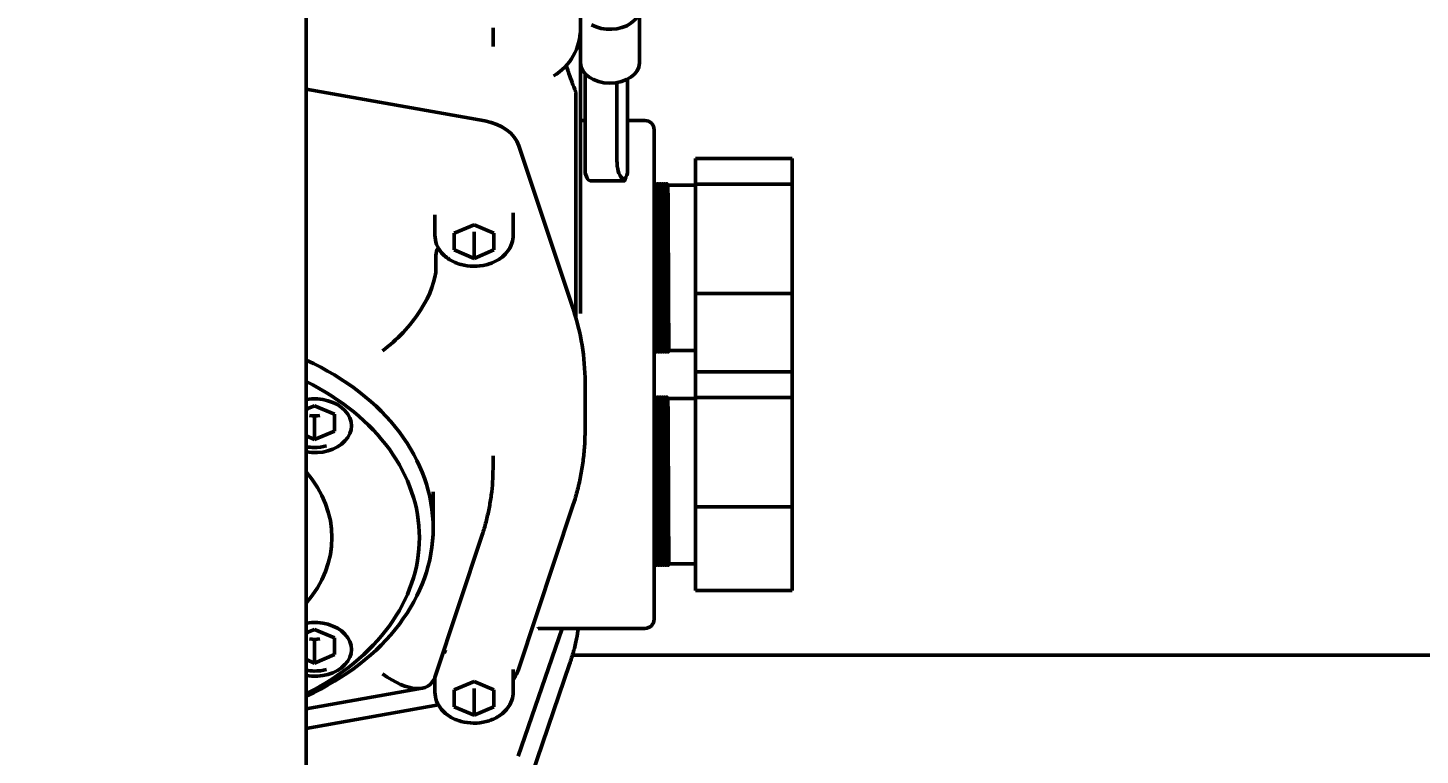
# Model space of a CAD drawing. Header units: inches. Extents: x 11 to 1621, y 11 to 1332.
# Drawn here: x 767.22 to 773.17, y 317.15 to 320.26 of the extents above; entities that cross this region are included whole.
import ezdxf

# ---------------------------------------------------------------- set-up
doc = ezdxf.new("R2010")
doc.units = ezdxf.units.IN
doc.header["$LTSCALE"] = 48
doc.header["$MEASUREMENT"] = 0
doc.layers.add('Dimension (ANSI)', color=7, linetype='Continuous', lineweight=25)
doc.layers.add('Visible (ANSI)', color=7, linetype='Continuous', lineweight=50)
doc.styles.add('Dimension Text', font='tahoma.ttf')
doc.dimstyles.new('ELC FT', dxfattribs={"dimscale": 48, "dimtxt": 0.12, "dimasz": 0.098425, "dimexe": 0.05, "dimexo": 0.1, "dimgap": 0.031496, "dimtad": 1, "dimdec": 5, "dimzin": 3, "dimdsep": 46, "dimlunit": 4, "dimtxsty": 'Dimension Text', "dimcen": 0.09, "dimdle": 0.5, "dimclrd": 5, "dimclre": 5, "dimclrt": 256, "dimadec": 1, "dimazin": 3, "dimtfac": 0.833333, "dimtofl": 0, "dimtmove": 0, "dimatfit": 3, "dimfxl": 0, "dimfrac": 2, "dimtolj": 1, "dimtzin": 0, "dimlwd": 25, "dimlwe": 25, "dimarcsym": 0})

# ---------------------------------------------------------------- blocks, each defined once
blk = doc.blocks.new('*D15')
at = {"layer": 'Defpoints', "color": 0, "linetype": 'Continuous', "transparency": 16777216}
for p in [(804.8774, 319.6302), (264.5024, 280.7711), (804.8774, 187.6927)]:
    blk.add_point(p, dxfattribs=at)
at = {"layer": 'Dimension (ANSI)', "color": 5, "linetype": 'Continuous', "lineweight": 25, "transparency": 16777216}
for p, q in [((804.8774, 314.8302), (804.8774, 185.2927)), ((264.5024, 275.9711), (264.5024, 185.2927)), ((269.2268, 187.6927), (800.153, 187.6927))]:
    blk.add_line(p, q, dxfattribs=at)
at = {"layer": 'Dimension (ANSI)', "color": 5, "linetype": 'Continuous', "transparency": 16777216}
for points in [[(269.2268, 188.4801), (269.2268, 186.9053), (264.5024, 187.6927)], [(800.153, 188.4801), (800.153, 186.9053), (804.8774, 187.6927)]]:
    blk.add_solid(points, dxfattribs=at)
at = {"layer": 'Dimension (ANSI)', "linetype": 'Continuous', "lineweight": 25, "transparency": 16777216, "insert": (534.7524, 192.8408), "char_height": 5.76, "attachment_point": 5, "style": 'Dimension Text'}
blk.add_mtext('\\A1;45\'-0 3/8"', dxfattribs=at)
blk = doc.blocks.new('*D25')
at = {"layer": 'Defpoints', "color": 0, "linetype": 'Continuous', "transparency": 16777216}
for p in [(804.8774, 319.6302), (744.2524, 285.9427), (804.8774, 225.928)]:
    blk.add_point(p, dxfattribs=at)
at = {"layer": 'Dimension (ANSI)', "color": 5, "linetype": 'Continuous', "lineweight": 25, "transparency": 16777216}
for p, q in [((804.8774, 314.8302), (804.8774, 223.528)), ((744.2524, 281.1427), (744.2524, 223.528)), ((748.9768, 225.928), (800.153, 225.928))]:
    blk.add_line(p, q, dxfattribs=at)
at = {"layer": 'Dimension (ANSI)', "color": 5, "linetype": 'Continuous', "transparency": 16777216}
for points in [[(748.9768, 226.7154), (748.9768, 225.1406), (744.2524, 225.928)], [(800.153, 226.7154), (800.153, 225.1406), (804.8774, 225.928)]]:
    blk.add_solid(points, dxfattribs=at)
at = {"layer": 'Dimension (ANSI)', "linetype": 'Continuous', "lineweight": 25, "transparency": 16777216, "insert": (774.5649, 231.076), "char_height": 5.76, "attachment_point": 5, "style": 'Dimension Text'}
blk.add_mtext('\\A1;5\'-0 5/8"', dxfattribs=at)

msp = doc.modelspace()

# ---------------------------------------------------------------- linework, layer by layer
at = {"layer": 'Visible (ANSI)'}
for p, q in [((768.409929, 334.444962), (768.409929, 303.115962)), ((769.582819, 320.965027), (769.582819, 320.254865)), ((769.834787, 320.337847), (769.834787, 320.107499)), ((769.208803, 320.240381), (769.208803, 320.257945)), ((769.582819, 320.254872), (769.582819, 319.035871)), ((769.529966, 320.072209), (769.521882, 320.096518)), ((769.467512, 320.05194), (769.467514, 320.051941)), ((769.602504, 320.061382), (769.602504, 319.672424)), ((769.784346, 320.038738), (769.784346, 319.672424)), ((768.409929, 319.995295), (769.174225, 319.859334)), ((769.174222, 319.859334), (768.409929, 319.995286)), ((769.738886, 319.690707), (769.738886, 320.024064)), ((769.563134, 319.969107), (769.563134, 319.016867)), ((769.582819, 319.860987), (769.602504, 319.860987)), ((769.784346, 319.860987), (769.858409, 319.860987)), ((769.897779, 319.821616), (769.897779, 319.662967)), ((769.551196, 319.055234), (769.318974, 319.753471)), ((770.074945, 319.698413), (770.488331, 319.698413)), ((770.074945, 319.588479), (770.074945, 319.698413)), ((770.488331, 319.698413), (770.488331, 319.588479)), ((769.602504, 319.667566), (769.602504, 319.672424)), ((769.60265, 319.635975), (769.611057, 319.615395)), ((769.784346, 319.667566), (769.784346, 319.672424)), ((769.897779, 318.750056), (769.897779, 319.662967)), ((769.770605, 319.603069), (769.629448, 319.603069)), ((769.899871, 319.585396), (769.897779, 319.585396)), ((769.899865, 319.585396), (769.902934, 319.590713)), ((769.904177, 319.590723), (769.902947, 319.590723)), ((769.904189, 319.590713), (769.907265, 319.585385)), ((769.909713, 319.585396), (769.907259, 319.585396)), ((769.909707, 319.585396), (769.912777, 319.590713)), ((769.91402, 319.590723), (769.912789, 319.590723)), ((769.914032, 319.590713), (769.917108, 319.585385)), ((769.919556, 319.585396), (769.917102, 319.585396)), ((769.91955, 319.585396), (769.92262, 319.590713)), ((769.923862, 319.590723), (769.922632, 319.590723)), ((769.923874, 319.590713), (769.92695, 319.585385)), ((769.929399, 319.585396), (769.926944, 319.585396)), ((769.929392, 319.585396), (769.932462, 319.590713)), ((769.933705, 319.590723), (769.932474, 319.590723)), ((769.933717, 319.590713), (769.936793, 319.585385)), ((769.939241, 319.585396), (769.936787, 319.585396)), ((769.939235, 319.585396), (769.942305, 319.590713)), ((769.943547, 319.590723), (769.942317, 319.590723)), ((769.943559, 319.590713), (769.946635, 319.585385)), ((769.949084, 319.585396), (769.946629, 319.585396)), ((769.949077, 319.585396), (769.952147, 319.590713)), ((769.95339, 319.590723), (769.952159, 319.590723)), ((769.953402, 319.590713), (769.956478, 319.585385)), ((770.074945, 319.585396), (769.956472, 319.585396)), ((770.488331, 319.588479), (770.074945, 319.588479)), ((770.074945, 319.121131), (770.074945, 319.588479)), ((770.488331, 319.588479), (770.488331, 319.121131)), ((768.960378, 319.457654), (768.960378, 319.370391)), ((769.295023, 319.46704), (769.295023, 319.370391)), ((769.042462, 319.379532), (769.127701, 319.415524)), ((769.042462, 319.307549), (769.042462, 319.379532)), ((769.127701, 319.415524), (769.212939, 319.379532)), ((769.127701, 319.271557), (769.127701, 319.385671)), ((769.212939, 319.379532), (769.212939, 319.307549)), ((768.964747, 319.231075), (768.964747, 319.284775)), ((769.127701, 319.271557), (769.042462, 319.307549)), ((769.212939, 319.307549), (769.127701, 319.271557)), ((770.074945, 319.121131), (770.488331, 319.121131)), ((770.074945, 318.785502), (770.074945, 319.121131)), ((770.488331, 319.121131), (770.488331, 318.785502)), ((769.552969, 319.049855), (769.557557, 319.036057)), ((769.904786, 318.876735), (769.897779, 318.876735)), ((769.907856, 318.871418), (769.90478, 318.876745)), ((769.909098, 318.871407), (769.907868, 318.871407)), ((769.91218, 318.876735), (769.909111, 318.871418)), ((769.914629, 318.876735), (769.912174, 318.876735)), ((769.917698, 318.871418), (769.914622, 318.876745)), ((769.918941, 318.871407), (769.917711, 318.871407)), ((769.922023, 318.876735), (769.918953, 318.871418)), ((769.924471, 318.876735), (769.922017, 318.876735)), ((769.927541, 318.871418), (769.924465, 318.876745)), ((769.928783, 318.871407), (769.927553, 318.871407)), ((769.931865, 318.876735), (769.928796, 318.871418)), ((769.934314, 318.876735), (769.931859, 318.876735)), ((769.937383, 318.871418), (769.934307, 318.876745)), ((769.938626, 318.871407), (769.937396, 318.871407)), ((769.941708, 318.876735), (769.938638, 318.871418)), ((769.944156, 318.876735), (769.941702, 318.876735)), ((769.947226, 318.871418), (769.94415, 318.876745)), ((769.948468, 318.871407), (769.947238, 318.871407)), ((769.95155, 318.876735), (769.948481, 318.871418)), ((769.953999, 318.876735), (769.951544, 318.876735)), ((769.957068, 318.871418), (769.953992, 318.876745)), ((769.958311, 318.871407), (769.957081, 318.871407)), ((769.961393, 318.876735), (769.958323, 318.871418)), ((770.074945, 318.876735), (769.961387, 318.876735)), ((770.074945, 318.785502), (770.488331, 318.785502)), ((770.074945, 318.675568), (770.074945, 318.785502)), ((770.488331, 318.785502), (770.488331, 318.675568)), ((769.602504, 318.534105), (769.602504, 318.742195)), ((769.897779, 318.750056), (769.897779, 317.727603)), ((769.899871, 318.672485), (769.897779, 318.672485)), ((769.899865, 318.672485), (769.902934, 318.677802)), ((769.904177, 318.677812), (769.902947, 318.677812)), ((769.904189, 318.677802), (769.907265, 318.672474)), ((769.909713, 318.672485), (769.907259, 318.672485)), ((769.909707, 318.672485), (769.912777, 318.677802)), ((769.91402, 318.677812), (769.912789, 318.677812)), ((769.914032, 318.677802), (769.917108, 318.672474)), ((769.919556, 318.672485), (769.917102, 318.672485)), ((769.91955, 318.672485), (769.92262, 318.677802)), ((769.923862, 318.677812), (769.922632, 318.677812)), ((769.923874, 318.677802), (769.92695, 318.672474)), ((769.929399, 318.672485), (769.926944, 318.672485)), ((769.929392, 318.672485), (769.932462, 318.677802)), ((769.933705, 318.677812), (769.932474, 318.677812)), ((769.933717, 318.677802), (769.936793, 318.672474)), ((769.939241, 318.672485), (769.936787, 318.672485)), ((769.939235, 318.672485), (769.942305, 318.677802)), ((769.943547, 318.677812), (769.942317, 318.677812)), ((769.943559, 318.677802), (769.946635, 318.672474)), ((769.949084, 318.672485), (769.946629, 318.672485)), ((769.949077, 318.672485), (769.952147, 318.677802)), ((769.95339, 318.677812), (769.952159, 318.677812)), ((769.953402, 318.677802), (769.956478, 318.672474)), ((770.074945, 318.672485), (769.956472, 318.672485)), ((770.488331, 318.675568), (770.074945, 318.675568)), ((770.074945, 318.20822), (770.074945, 318.675568)), ((770.488331, 318.675568), (770.488331, 318.20822)), ((768.409929, 318.625535), (768.445693, 318.640636)), ((768.423953, 318.626675), (768.418291, 318.629066)), ((768.445693, 318.640636), (768.530932, 318.604645)), ((768.473095, 318.629066), (768.467433, 318.626675)), ((768.530932, 318.604645), (768.530932, 318.532661)), ((768.445693, 318.496669), (768.445693, 318.590645)), ((768.445693, 318.496669), (768.409929, 318.51177)), ((768.530932, 318.532661), (768.445693, 318.496669)), ((769.208803, 318.373003), (769.208803, 318.426704)), ((768.952897, 318.117042), (768.952897, 318.272249)), ((769.549403, 318.209828), (769.317181, 317.511591)), ((770.074945, 318.20822), (770.488331, 318.20822)), ((770.074945, 317.850806), (770.074945, 318.20822)), ((770.488331, 318.20822), (770.488331, 317.850806)), ((769.162373, 318.08868), (768.959401, 317.478389)), ((769.904786, 317.963823), (769.897779, 317.963823)), ((769.907856, 317.958507), (769.90478, 317.963834)), ((769.909098, 317.958496), (769.907868, 317.958496)), ((769.91218, 317.963823), (769.909111, 317.958507)), ((769.914629, 317.963823), (769.912174, 317.963823)), ((769.917698, 317.958507), (769.914622, 317.963834)), ((769.918941, 317.958496), (769.917711, 317.958496)), ((769.922023, 317.963823), (769.918953, 317.958507)), ((769.924471, 317.963823), (769.922017, 317.963823)), ((769.927541, 317.958507), (769.924465, 317.963834)), ((769.928783, 317.958496), (769.927553, 317.958496)), ((769.931865, 317.963823), (769.928796, 317.958507)), ((769.934314, 317.963823), (769.931859, 317.963823)), ((769.937383, 317.958507), (769.934307, 317.963834)), ((769.938626, 317.958496), (769.937396, 317.958496)), ((769.941708, 317.963823), (769.938638, 317.958507)), ((769.944156, 317.963823), (769.941702, 317.963823)), ((769.947226, 317.958507), (769.94415, 317.963834)), ((769.948468, 317.958496), (769.947238, 317.958496)), ((769.95155, 317.963823), (769.948481, 317.958507)), ((769.953999, 317.963823), (769.951544, 317.963823)), ((769.957068, 317.958507), (769.953992, 317.963834)), ((769.958311, 317.958496), (769.957081, 317.958496)), ((769.961393, 317.963823), (769.958323, 317.958507)), ((770.074945, 317.963823), (769.961387, 317.963823)), ((770.074945, 317.850806), (770.488331, 317.850806)), ((768.409929, 317.668613), (768.445693, 317.683714)), ((768.423953, 317.669753), (768.418291, 317.672144)), ((768.445693, 317.683714), (768.530932, 317.647722)), ((768.473095, 317.672144), (768.467433, 317.669753)), ((769.317023, 317.141382), (769.504421, 317.688233)), ((769.504421, 317.688233), (769.317023, 317.141382)), ((769.407349, 317.688233), (769.407361, 317.688233)), ((769.407351, 317.688233), (769.858409, 317.688233)), ((768.445693, 317.539747), (768.445693, 317.633723)), ((768.530932, 317.647722), (768.530932, 317.575739)), ((768.445693, 317.539747), (768.409929, 317.554848)), ((768.530932, 317.575739), (768.445693, 317.539747)), ((769.316477, 316.893311), (769.5363, 317.534783)), ((774.472429, 317.574203), (769.548795, 317.574203)), ((768.960378, 317.481327), (768.960378, 317.415891)), ((769.295023, 317.51254), (769.295023, 317.415891)), ((768.90567, 317.431937), (768.409929, 317.343755)), ((769.042462, 317.425033), (769.127701, 317.461025)), ((769.042462, 317.353049), (769.042462, 317.425033)), ((769.127701, 317.461025), (769.212939, 317.425033)), ((769.127701, 317.317057), (769.127701, 317.431171)), ((769.212939, 317.425033), (769.212939, 317.353049)), ((768.975137, 317.360843), (768.409929, 317.260304)), ((769.127701, 317.317057), (769.042462, 317.353049)), ((769.212939, 317.353049), (769.127701, 317.317057))]:
    msp.add_line(p, q, dxfattribs=at)
for centre, radius, start, end in [((769.346598, 320.254871), 0.23622, 300.7886248, 359.9996345), ((769.858409, 319.821616), 0.03937, 0, 90), ((769.858409, 317.727603), 0.03937, 270, 0)]:
    msp.add_arc(centre, radius, start, end, dxfattribs=at)
for centre, major_axis, ratio, start_param, end_param in [((769.708803, 320.337847), (0.125984, 0), 0.68199836, 4.03825847, 6.97555448), ((769.708803, 320.107499), (-0.125984, 0), 0.68199836, 0, 3.14159265), ((769.127701, 319.719445), (0.19685, 0), 0.7313537, 0.23860247, 1.33220982), ((769.127701, 319.719445), (0.19685, 0), 0.7313537, 0.23860247, 1.33219386), ((769.897998, 319.878659), (-0.126063, -0.27189), 0.35706033, 5.62694576, 6.1570414), ((769.029929, 319.332447), (-0.057919, -0.066993), 0.44630985, 5.28025511, 5.80663423), ((768.736613, 319.064225), (-0.202716, -0.234477), 0.44630985, 1.09424525, 2.66504158), ((767.79148, 318.742195), (1.811024, 0), 0.7313537, 0, 0.23860247), ((769.366283, 319.002033), (0.19685, 0), 0.7313537, 0.17303789, 0.23858651), ((767.79148, 318.117042), (1.161417, 0), 0.7313537, 5.27393465, 7.29243596), ((767.79148, 318.076766), (1.102362, 0), 0.7313537, 5.30800846, 7.25836216), ((768.445693, 318.555228), (0.15748, 0), 0.7313537, 4.48328944, 8.08308118), ((768.445693, 318.662629), (0.088583, 0), 0.7313537, 4.464433, 4.96034496), ((767.79148, 318.076766), (0.728346, 0), 0.7313537, 5.7266944, 6.83967622), ((768.445693, 317.598305), (0.15748, 0), 0.7313537, 4.48328944, 8.08308118), ((768.445693, 317.705707), (0.088583, 0), 0.7313537, 4.464433, 4.96034496), ((769.029929, 317.520961), (-0.057919, 0.066993), 0.44630985, 5.5095606, 5.71882861), ((768.736613, 317.681782), (0.202716, -0.234477), 0.44630985, 5.18894005, 6.54280915)]:
    msp.add_ellipse(centre, major_axis=major_axis, ratio=ratio, start_param=start_param, end_param=end_param, dxfattribs=at)
for points, knots in [([(769.208803, 320.240381), (769.208803, 320.238551), (769.208803, 320.236387), (769.208803, 320.231361), (769.208803, 320.228478), (769.208803, 320.220921), (769.208803, 320.216037), (769.208803, 320.205904), (769.208803, 320.200736), (769.208803, 320.192219), (769.208803, 320.188846), (769.208803, 320.182641), (769.208803, 320.179855), (769.208795, 320.177393)], [0.000000031, 0.000000031, 0.000000031, 0.000000031, 0.02631959, 0.02631959, 0.054051623, 0.054051623, 0.093505934, 0.093505934, 0.132614572, 0.132614572, 0.160099939, 0.160099939, 0.187049708, 0.187049708, 0.187049708, 0.187049708]), ([(769.557557, 319.997931), (769.553073, 320.008463), (769.548438, 320.020248), (769.539263, 320.04499), (769.534582, 320.05833), (769.529966, 320.072209)], [0.000001, 0.000001, 0.000001, 0.000001, 0.148309241, 0.148309241, 0.29690746, 0.29690746, 0.29690746, 0.29690746]), ([(769.557557, 319.997931), (769.559414, 319.993571), (769.560824, 319.98903), (769.562671, 319.979456), (769.563134, 319.974481), (769.563134, 319.969107)], [-0.121409392, -0.121409392, -0.121409392, -0.121409392, -0.059769857, -0.059769857, -0.000001, -0.000001, -0.000001, -0.000001]), ([(769.602626, 319.663802), (769.602585, 319.665213), (769.602554, 319.666638), (769.602514, 319.669513), (769.602504, 319.670962), (769.602504, 319.672424)], [-0.0304557855, -0.0304557855, -0.0304557855, -0.0304557855, -0.0152278774, -0.0152278774, 0, 0, 0, 0]), ([(769.602504, 319.667566), (769.602504, 319.666203), (769.602514, 319.664853), (769.602554, 319.662179), (769.602585, 319.660856), (769.602626, 319.659546)], [-0.030456707, -0.030456707, -0.030456707, -0.030456707, -0.0152288688, -0.0152288688, -0.000001, -0.000001, -0.000001, -0.000001]), ([(769.602626, 319.663802), (769.602881, 319.655089), (769.602783, 319.64778), (769.602684, 319.638795), (769.60265, 319.636392), (769.602649, 319.635992), (769.60265, 319.635976), (769.60265, 319.635975)], [0, 0, 0, 0, 0.093991452, 0.093991452, 0.171663916, 0.171663916, 0.178443188, 0.178443188, 0.178443188, 0.178443188]), ([(769.60265, 319.635975), (769.602656, 319.635987), (769.602688, 319.637659), (769.602783, 319.644843), (769.602882, 319.651429), (769.602626, 319.659546)], [0.178909872, 0.178909872, 0.178909872, 0.178909872, 0.249325526, 0.249325526, 0.343713766, 0.343713766, 0.343713766, 0.343713766]), ([(769.629447, 319.60307), (769.627741, 319.60307), (769.62592, 319.603298), (769.622279, 319.604297), (769.620423, 319.605114), (769.61692, 319.607348), (769.615258, 319.60884), (769.612732, 319.61201), (769.611764, 319.613664), (769.611057, 319.615395)], [0, 0, 0, 0, 0.0146013581, 0.0146013581, 0.0302086408, 0.0302086408, 0.047178799, 0.047178799, 0.0618565275, 0.0618565275, 0.0618565275, 0.0618565275]), ([(769.760722, 319.614593), (769.767421, 319.608027), (769.770789, 319.604071), (769.770789, 319.603125), (769.770728, 319.603069), (769.770606, 319.60307)], [0, 0, 0, 0, 0.182151197, 0.182151197, 0.206670612, 0.206670612, 0.206670612, 0.206670612]), ([(769.7842, 319.635975), (769.7842, 319.635976), (769.784201, 319.63599), (769.784201, 319.636366), (769.784166, 319.638749), (769.784067, 319.647719), (769.783968, 319.655053), (769.784224, 319.663802)], [0.165271252, 0.165271252, 0.165271252, 0.165271252, 0.171664013, 0.171664013, 0.249329006, 0.249329006, 0.34371396, 0.34371396, 0.34371396, 0.34371396]), ([(769.784346, 319.672424), (769.784346, 319.670962), (769.784336, 319.669513), (769.784296, 319.666638), (769.784265, 319.665213), (769.784224, 319.663802)], [-0.0304567069, -0.0304567069, -0.0304567069, -0.0304567069, -0.0152288688, -0.0152288688, -0.000001, -0.000001, -0.000001, -0.000001]), ([(769.784224, 319.659546), (769.784265, 319.660856), (769.784296, 319.662179), (769.784336, 319.664853), (769.784346, 319.666203), (769.784346, 319.667566)], [-0.0304557855, -0.0304557855, -0.0304557855, -0.0304557855, -0.0152278774, -0.0152278774, 0, 0, 0, 0]), ([(769.903521, 318.989412), (769.903408, 319.007187), (769.903296, 319.02662), (769.903078, 319.067756), (769.902973, 319.089301), (769.902681, 319.153957), (769.902505, 319.198693), (769.902098, 319.289636), (769.901883, 319.33498), (769.901456, 319.419748), (769.901248, 319.458224), (769.900872, 319.522189), (769.900664, 319.547047), (769.900256, 319.577937), (769.90006, 319.585396), (769.899871, 319.585396)], [-2.83466971, -2.83466971, -2.83466971, -2.83466971, -2.64947306, -2.64947306, -2.46811624, -2.46811624, -2.12620422, -2.12620422, -1.77468703, -1.77468703, -1.41733684, -1.41733684, -1.0599881, -1.0599881, -0.73965124, -0.73965124, -0.73965124, -0.73965124]), ([(769.907265, 319.585385), (769.907412, 319.585132), (769.907562, 319.58045), (769.907929, 319.558376), (769.908141, 319.536512), (769.908523, 319.479012), (769.908705, 319.44456), (769.909117, 319.365248), (769.909333, 319.320837), (769.909759, 319.228117), (769.909956, 319.180679), (769.910335, 319.091854), (769.910538, 319.051111), (769.910962, 318.978077), (769.91118, 318.946902), (769.911589, 318.900963), (769.911764, 318.886164), (769.912031, 318.877821), (769.912102, 318.876735), (769.912174, 318.876735)], [-32.81538122, -32.81538122, -32.81538122, -32.81538122, -32.56795547, -32.56795547, -32.21049352, -32.21049352, -31.86913753, -31.86913753, -31.51608154, -31.51608154, -31.15714712, -31.15714712, -30.81308316, -30.81308316, -30.45553686, -30.45553686, -30.10867133, -30.10867133, -29.98609659, -29.98609659, -29.98609659, -29.98609659]), ([(769.914623, 318.876745), (769.914461, 318.877027), (769.914307, 318.882806), (769.913971, 318.908362), (769.913762, 318.931511), (769.913334, 318.992006), (769.91312, 319.028512), (769.912715, 319.109487), (769.91254, 319.153003), (769.912145, 319.244876), (769.911928, 319.292441), (769.911498, 319.381028), (769.911289, 319.421406), (769.910899, 319.491899), (769.91072, 319.521272), (769.910307, 319.565195), (769.910089, 319.579004), (769.90982, 319.584814), (769.909766, 319.585396), (769.909713, 319.585396)], [-6.40558107, -6.40558107, -6.40558107, -6.40558107, -6.1301523, -6.1301523, -5.77277163, -5.77277163, -5.42180308, -5.42180308, -5.07946747, -5.07946747, -4.71859985, -4.71859985, -4.3716689, -4.3716689, -4.02228558, -4.02228558, -3.66591569, -3.66591569, -3.57626216, -3.57626216, -3.57626216, -3.57626216]), ([(769.917108, 319.585385), (769.917218, 319.585195), (769.91733, 319.582503), (769.917662, 319.567269), (769.91788, 319.548052), (769.918275, 319.494933), (769.918449, 319.462305), (769.918854, 319.386104), (769.919068, 319.34301), (769.919496, 319.251734), (769.919705, 319.204374), (769.920078, 319.114552), (769.92027, 319.072778), (769.920688, 318.996538), (769.920906, 318.963156), (769.921325, 318.911272), (769.921509, 318.893187), (769.921805, 318.879128), (769.921909, 318.876735), (769.922017, 318.876735)], [-27.14265781, -27.14265781, -27.14265781, -27.14265781, -26.95657305, -26.95657305, -26.59587262, -26.59587262, -26.25340117, -26.25340117, -25.90258601, -25.90258601, -25.54519973, -25.54519973, -25.20329674, -25.20329674, -24.84832493, -24.84832493, -24.4953697, -24.4953697, -24.3133491, -24.3133491, -24.3133491, -24.3133491]), ([(769.924465, 318.876745), (769.924267, 318.877089), (769.92409, 318.885645), (769.923709, 318.919372), (769.923496, 318.945244), (769.923067, 319.010134), (769.922856, 319.048204), (769.922459, 319.131784), (769.922285, 319.176449), (769.92188, 319.268774), (769.921661, 319.315566), (769.921235, 319.401576), (769.921031, 319.440224), (769.920649, 319.50737), (769.920458, 319.534833), (769.920035, 319.57315), (769.919818, 319.583739), (769.91959, 319.585336), (769.919573, 319.585396), (769.919556, 319.585396)], [-12.07816724, -12.07816724, -12.07816724, -12.07816724, -11.74237467, -11.74237467, -11.38489726, -11.38489726, -11.03619296, -11.03619296, -10.69079475, -10.69079475, -10.33242508, -10.33242508, -9.98764456, -9.98764456, -9.63146818, -9.63146818, -9.27757451, -9.27757451, -9.24892194, -9.24892194, -9.24892194, -9.24892194]), ([(769.92695, 319.585385), (769.927025, 319.585255), (769.927102, 319.583958), (769.927396, 319.574525), (769.927614, 319.558379), (769.92802, 319.510463), (769.928194, 319.479701), (769.928591, 319.406763), (769.928802, 319.365179), (769.92923, 319.275554), (769.929444, 319.22826), (769.929828, 319.137429), (769.930008, 319.094638), (769.930419, 319.015204), (769.930637, 318.979651), (769.931055, 318.923577), (769.931249, 318.903055), (769.931565, 318.881389), (769.93171, 318.876735), (769.931859, 318.876735)], [-21.46990378, -21.46990378, -21.46990378, -21.46990378, -21.34282491, -21.34282491, -20.98461953, -20.98461953, -20.63895029, -20.63895029, -20.29039313, -20.29039313, -19.93291231, -19.93291231, -19.59147183, -19.59147183, -19.23632474, -19.23632474, -18.89430754, -18.89430754, -18.64063247, -18.64063247, -18.64063247, -18.64063247]), ([(769.934307, 318.876745), (769.934273, 318.876805), (769.934238, 318.877117), (769.934003, 318.881005), (769.933828, 318.893048), (769.933433, 318.933312), (769.933223, 318.961207), (769.932794, 319.030317), (769.93258, 319.071193), (769.932192, 319.157934), (769.932015, 319.202716), (769.931607, 319.29364), (769.931392, 319.338911), (769.930965, 319.423279), (769.93076, 319.461434), (769.930389, 319.523317), (769.93019, 319.547006), (769.929788, 319.577758), (769.92959, 319.585396), (769.929399, 319.585396)], [-17.7507031, -17.7507031, -17.7507031, -17.7507031, -17.69185112, -17.69185112, -17.34496824, -17.34496824, -16.9970052, -16.9970052, -16.63950442, -16.63950442, -16.29782603, -16.29782603, -15.94591309, -15.94591309, -15.58852338, -15.58852338, -15.24563944, -15.24563944, -14.92145856, -14.92145856, -14.92145856, -14.92145856]), ([(769.936793, 319.585385), (769.936833, 319.585316), (769.936873, 319.584916), (769.937126, 319.580362), (769.937341, 319.567572), (769.93775, 319.526123), (769.937927, 319.498321), (769.938315, 319.429324), (769.938528, 319.388249), (769.938957, 319.30046), (769.939168, 319.254744), (769.939563, 319.163755), (769.939737, 319.119326), (769.940145, 319.035935), (769.940364, 318.998021), (769.940788, 318.936672), (769.940991, 318.913306), (769.941347, 318.883889), (769.941518, 318.876735), (769.941702, 318.876735)], [-15.79720416, -15.79720416, -15.79720416, -15.79720416, -15.7296356, -15.7296356, -15.37756527, -15.37756527, -15.035962, -15.035962, -14.67846669, -14.67846669, -14.33035335, -14.33035335, -13.98379443, -13.98379443, -13.62608666, -13.62608666, -13.28188191, -13.28188191, -12.96795975, -12.96795975, -12.96795975, -12.96795975]), ([(769.94415, 318.876745), (769.944079, 318.876868), (769.94401, 318.878028), (769.943747, 318.886544), (769.943574, 318.901298), (769.943172, 318.946568), (769.942958, 318.97697), (769.94253, 319.050204), (769.94232, 319.092556), (769.941944, 319.181049), (769.941756, 319.22614), (769.94134, 319.316882), (769.941123, 319.36161), (769.940701, 319.443098), (769.940513, 319.479046), (769.940129, 319.53633), (769.939924, 319.557518), (769.939556, 319.5804), (769.939396, 319.585396), (769.939241, 319.585396)], [-23.42338467, -23.42338467, -23.42338467, -23.42338467, -23.30354051, -23.30354051, -22.96038106, -22.96038106, -22.6102082, -22.6102082, -22.25279203, -22.25279203, -21.91124121, -21.91124121, -21.55697192, -21.55697192, -21.20196755, -21.20196755, -20.85686425, -20.85686425, -20.59407798, -20.59407798, -20.59407798, -20.59407798]), ([(769.946635, 319.585385), (769.946639, 319.585379), (769.946642, 319.585372), (769.946856, 319.584711), (769.947073, 319.574907), (769.947489, 319.538783), (769.947678, 319.513399), (769.948053, 319.448556), (769.948263, 319.409143), (769.948692, 319.323236), (769.948905, 319.277714), (769.949308, 319.18673), (769.949482, 319.142115), (769.94988, 319.056355), (769.950097, 319.016357), (769.950526, 318.950241), (769.950734, 318.924263), (769.951122, 318.887763), (769.951303, 318.877804), (769.951521, 318.876762), (769.951533, 318.876735), (769.951544, 318.876735)], [-10.12465751, -10.12465751, -10.12465751, -10.12465751, -10.11910995, -10.11910995, -9.76465974, -9.76465974, -9.42303498, -9.42303498, -9.06562691, -9.06562691, -8.71528798, -8.71528798, -8.37232413, -8.37232413, -8.0121448, -8.0121448, -7.66580325, -7.66580325, -7.31478978, -7.31478978, -7.29547541, -7.29547541, -7.29547541, -7.29547541]), ([(769.953992, 318.876746), (769.953886, 318.87693), (769.953781, 318.879493), (769.953493, 318.893718), (769.953314, 318.911237), (769.952904, 318.961682), (769.952688, 318.994604), (769.952262, 319.071853), (769.952062, 319.11557), (769.951687, 319.205769), (769.951486, 319.251253), (769.951064, 319.341627), (769.950845, 319.385535), (769.950434, 319.463019), (769.950257, 319.496095), (769.949865, 319.548146), (769.949656, 319.566669), (769.949323, 319.582495), (769.949202, 319.585396), (769.949084, 319.585396)], [-29.09615729, -29.09615729, -29.09615729, -29.09615729, -28.91466809, -28.91466809, -28.57322122, -28.57322122, -28.22069988, -28.22069988, -27.86324125, -27.86324125, -27.5197568, -27.5197568, -27.16287377, -27.16287377, -26.81464354, -26.81464354, -26.46726082, -26.46726082, -26.26681857, -26.26681857, -26.26681857, -26.26681857]), ([(769.956478, 319.585385), (769.956653, 319.585082), (769.956834, 319.578417), (769.95722, 319.550749), (769.957422, 319.527897), (769.957799, 319.467195), (769.958, 319.429267), (769.958428, 319.345181), (769.958644, 319.300037), (769.959054, 319.209152), (769.959234, 319.164294), (769.959618, 319.077053), (769.959831, 319.035749), (769.96026, 318.965467), (769.960471, 318.936868), (769.960868, 318.895209), (769.961042, 318.882405), (769.961289, 318.877233), (769.961338, 318.876735), (769.961387, 318.876735)], [-4.45214023, -4.45214023, -4.45214023, -4.45214023, -4.15591396, -4.15591396, -3.81227517, -3.81227517, -3.45155933, -3.45155933, -3.09900411, -3.09900411, -2.75756594, -2.75756594, -2.4000838, -2.4000838, -2.05150972, -2.05150972, -1.70586746, -1.70586746, -1.62285603, -1.62285603, -1.62285603, -1.62285603]), ([(768.960378, 319.370391), (768.960378, 319.357027), (768.962912, 319.343688), (768.972642, 319.318172), (768.980012, 319.306089), (768.999125, 319.283636), (769.011226, 319.273544), (769.039135, 319.256363), (769.055168, 319.249552), (769.089251, 319.240135), (769.107347, 319.237642), (769.143665, 319.237265), (769.161887, 319.239397), (769.196717, 319.248235), (769.213334, 319.254927), (769.243032, 319.272534), (769.2562, 319.283365), (769.276845, 319.307977), (769.284658, 319.32151), (769.293112, 319.347145), (769.295023, 319.358761), (769.295023, 319.370391)], [4.71238898, 4.71238898, 4.71238898, 4.71238898, 4.9843549, 4.9843549, 5.26924324, 5.26924324, 5.58350397, 5.58350397, 5.92198095, 5.92198095, 6.26899328, 6.26899328, 6.61714469, 6.61714469, 6.96438583, 6.96438583, 7.30372446, 7.30372446, 7.61730685, 7.61730685, 7.85398163, 7.85398163, 7.85398163, 7.85398163]), ([(769.90478, 318.876745), (769.904653, 318.876965), (769.90453, 318.88053), (769.904277, 318.895517), (769.904142, 318.908139), (769.903841, 318.942339), (769.903681, 318.964075), (769.903521, 318.989412)], [-0.732859571, -0.732859571, -0.732859571, -0.732859571, -0.517715881, -0.517715881, -0.263996774, -0.263996774, -0.000001, -0.000001, -0.000001, -0.000001]), ([(769.90478, 317.963834), (769.904713, 317.96395), (769.904647, 317.964995), (769.904386, 317.973029), (769.904211, 317.987711), (769.903803, 318.033437), (769.903584, 318.06453), (769.90316, 318.137443), (769.902957, 318.178146), (769.902578, 318.26688), (769.902381, 318.314265), (769.901956, 318.406986), (769.901739, 318.451449), (769.901327, 318.53089), (769.901145, 318.565419), (769.900763, 318.623107), (769.900551, 318.645083), (769.900179, 318.667708), (769.900022, 318.672485), (769.899871, 318.672485)], [-3.57081308, -3.57081308, -3.57081308, -3.57081308, -3.45744502, -3.45744502, -3.1107562, -3.1107562, -2.75311566, -2.75311566, -2.40896942, -2.40896942, -2.05035992, -2.05035992, -1.69720755, -1.69720755, -1.35585458, -1.35585458, -0.99839473, -0.99839473, -0.74149762, -0.74149762, -0.74149762, -0.74149762]), ([(769.907265, 318.672474), (769.907412, 318.672221), (769.907562, 318.667539), (769.907929, 318.645465), (769.908141, 318.623601), (769.908523, 318.566101), (769.908705, 318.531649), (769.909117, 318.452337), (769.909333, 318.407926), (769.909759, 318.315206), (769.909956, 318.267768), (769.910335, 318.178943), (769.910538, 318.1382), (769.910962, 318.065166), (769.91118, 318.033991), (769.911589, 317.988052), (769.911764, 317.973253), (769.912031, 317.96491), (769.912102, 317.963823), (769.912174, 317.963824)], [-32.81538122, -32.81538122, -32.81538122, -32.81538122, -32.56795547, -32.56795547, -32.21049352, -32.21049352, -31.86913753, -31.86913753, -31.51608154, -31.51608154, -31.15714712, -31.15714712, -30.81308316, -30.81308316, -30.45553686, -30.45553686, -30.10867133, -30.10867133, -29.98609659, -29.98609659, -29.98609659, -29.98609659]), ([(769.914622, 317.963834), (769.914521, 317.96401), (769.914421, 317.966339), (769.914131, 317.979971), (769.913947, 317.997924), (769.913528, 318.049573), (769.913311, 318.082872), (769.912893, 318.15899), (769.912699, 318.200724), (769.912328, 318.290504), (769.912119, 318.337862), (769.911691, 318.429195), (769.911477, 318.472347), (769.911072, 318.548677), (769.910897, 318.58138), (769.910502, 318.634703), (769.910285, 318.654041), (769.909947, 318.669724), (769.909829, 318.672485), (769.909713, 318.672485)], [-9.2435752, -9.2435752, -9.2435752, -9.2435752, -9.07092305, -9.07092305, -8.71824792, -8.71824792, -8.36317418, -8.36317418, -8.02120569, -8.02120569, -7.663823, -7.663823, -7.3129152, -7.3129152, -6.97052729, -6.97052729, -6.60972584, -6.60972584, -6.41423242, -6.41423242, -6.41423242, -6.41423242]), ([(769.917108, 318.672474), (769.917218, 318.672284), (769.91733, 318.669592), (769.917662, 318.654358), (769.91788, 318.63514), (769.918275, 318.582022), (769.918449, 318.549393), (769.918854, 318.473193), (769.919068, 318.430099), (769.919496, 318.338823), (769.919705, 318.291463), (769.920078, 318.201641), (769.92027, 318.159867), (769.920688, 318.083627), (769.920906, 318.050244), (769.921325, 317.998361), (769.921509, 317.980276), (769.921805, 317.966217), (769.921909, 317.963824), (769.922017, 317.963824)], [-27.14265781, -27.14265781, -27.14265781, -27.14265781, -26.95657305, -26.95657305, -26.59587262, -26.59587262, -26.25340117, -26.25340117, -25.90258601, -25.90258601, -25.54519973, -25.54519973, -25.20329674, -25.20329674, -24.84832493, -24.84832493, -24.4953697, -24.4953697, -24.3133491, -24.3133491, -24.3133491, -24.3133491]), ([(769.924465, 317.963834), (769.92433, 317.964067), (769.9242, 317.968072), (769.923884, 317.987993), (769.923684, 318.009215), (769.923256, 318.066582), (769.92304, 318.10184), (769.92263, 318.180868), (769.92245, 318.223618), (769.922066, 318.314412), (769.921853, 318.361712), (769.921424, 318.451409), (769.921213, 318.493056), (769.920816, 318.566123), (769.920642, 318.596959), (769.920236, 318.645084), (769.920018, 318.661353), (769.919718, 318.671138), (769.919636, 318.672485), (769.919556, 318.672485)], [-14.91633453, -14.91633453, -14.91633453, -14.91633453, -14.68793163, -14.68793163, -14.32749374, -14.32749374, -13.97486266, -13.97486266, -13.6334438, -13.6334438, -13.27596523, -13.27596523, -12.92731945, -12.92731945, -12.58181514, -12.58181514, -12.22351076, -12.22351076, -12.08700475, -12.08700475, -12.08700475, -12.08700475]), ([(769.92695, 318.672474), (769.927025, 318.672344), (769.927102, 318.671046), (769.927396, 318.661613), (769.927614, 318.645468), (769.92802, 318.597552), (769.928194, 318.56679), (769.928591, 318.493852), (769.928802, 318.452268), (769.92923, 318.362642), (769.929444, 318.315349), (769.929828, 318.224518), (769.930008, 318.181727), (769.930419, 318.102293), (769.930637, 318.06674), (769.931055, 318.010666), (769.931249, 317.990144), (769.931565, 317.968478), (769.93171, 317.963824), (769.931859, 317.963823)], [-21.46990378, -21.46990378, -21.46990378, -21.46990378, -21.34282491, -21.34282491, -20.98461953, -20.98461953, -20.63895029, -20.63895029, -20.29039313, -20.29039313, -19.93291231, -19.93291231, -19.59147183, -19.59147183, -19.23632474, -19.23632474, -18.89430754, -18.89430754, -18.64063247, -18.64063247, -18.64063247, -18.64063247]), ([(769.934308, 317.963834), (769.934132, 317.964142), (769.933966, 317.971051), (769.933618, 317.999457), (769.933416, 318.02258), (769.932992, 318.083484), (769.932774, 318.1212), (769.932364, 318.204366), (769.932189, 318.248782), (769.931795, 318.339767), (769.931585, 318.38549), (769.931156, 318.473429), (769.930942, 318.514644), (769.930554, 318.584009), (769.930377, 318.612029), (769.929969, 318.653943), (769.929754, 318.666991), (769.929494, 318.67202), (769.929446, 318.672485), (769.929399, 318.672485)], [-20.58902286, -20.58902286, -20.58902286, -20.58902286, -20.28730188, -20.28730188, -19.94329156, -19.94329156, -19.58580674, -19.58580674, -19.23882224, -19.23882224, -18.89090707, -18.89090707, -18.53340582, -18.53340582, -18.19170327, -18.19170327, -17.83984032, -17.83984032, -17.7597411, -17.7597411, -17.7597411, -17.7597411]), ([(769.936793, 318.672474), (769.936833, 318.672405), (769.936873, 318.672005), (769.937126, 318.667451), (769.937341, 318.654661), (769.93775, 318.613212), (769.937927, 318.585409), (769.938315, 318.516413), (769.938528, 318.475338), (769.938957, 318.387548), (769.939168, 318.341833), (769.939563, 318.250844), (769.939737, 318.206414), (769.940145, 318.123024), (769.940364, 318.08511), (769.940788, 318.023761), (769.940991, 318.000395), (769.941347, 317.970978), (769.941518, 317.963823), (769.941702, 317.963823)], [-15.79720416, -15.79720416, -15.79720416, -15.79720416, -15.7296356, -15.7296356, -15.37756527, -15.37756527, -15.035962, -15.035962, -14.67846669, -14.67846669, -14.33035335, -14.33035335, -13.98379443, -13.98379443, -13.62608666, -13.62608666, -13.28188191, -13.28188191, -12.96795975, -12.96795975, -12.96795975, -12.96795975]), ([(769.94415, 317.963834), (769.944146, 317.963841), (769.944142, 317.96385), (769.943931, 317.964543), (769.943749, 317.97423), (769.943362, 318.010245), (769.943155, 318.035976), (769.942726, 318.101643), (769.942508, 318.141447), (769.942109, 318.226986), (769.941936, 318.27158), (769.941534, 318.362568), (769.94132, 318.408117), (769.940892, 318.494225), (769.940682, 318.533809), (769.940305, 318.599061), (769.940118, 318.624681), (769.939702, 318.661337), (769.939485, 318.671441), (769.939263, 318.672459), (769.939252, 318.672485), (769.939241, 318.672485)], [-26.26152107, -26.26152107, -26.26152107, -26.26152107, -26.25525899, -26.25525899, -25.90363279, -25.90363279, -25.55749811, -25.55749811, -25.1975597, -25.1975597, -24.85433764, -24.85433764, -24.50421806, -24.50421806, -24.14680057, -24.14680057, -23.80527168, -23.80527168, -23.45106021, -23.45106021, -23.43232096, -23.43232096, -23.43232096, -23.43232096]), ([(769.946635, 318.672474), (769.946639, 318.672468), (769.946642, 318.67246), (769.946856, 318.671799), (769.947073, 318.661996), (769.947489, 318.625872), (769.947678, 318.600488), (769.948053, 318.535645), (769.948263, 318.496231), (769.948692, 318.410325), (769.948905, 318.364802), (769.949308, 318.273819), (769.949482, 318.229204), (769.94988, 318.143444), (769.950097, 318.103446), (769.950526, 318.03733), (769.950734, 318.011351), (769.951122, 317.974852), (769.951303, 317.964893), (769.951521, 317.963851), (769.951533, 317.963823), (769.951544, 317.963823)], [-10.12465751, -10.12465751, -10.12465751, -10.12465751, -10.11910995, -10.11910995, -9.76465974, -9.76465974, -9.42303498, -9.42303498, -9.06562691, -9.06562691, -8.71528798, -8.71528798, -8.37232413, -8.37232413, -8.0121448, -8.0121448, -7.66580325, -7.66580325, -7.31478978, -7.31478978, -7.29547541, -7.29547541, -7.29547541, -7.29547541]), ([(769.953992, 317.963834), (769.953951, 317.963906), (769.95391, 317.964334), (769.953669, 317.969008), (769.953495, 317.981555), (769.953099, 318.022744), (769.952888, 318.051105), (769.95246, 318.120993), (769.952246, 318.162154), (769.95186, 318.249226), (769.951682, 318.294058), (769.951272, 318.384957), (769.951056, 318.430146), (769.95063, 318.514078), (769.950429, 318.551888), (769.950055, 318.612965), (769.949855, 318.636192), (769.949459, 318.66539), (769.949268, 318.672485), (769.949084, 318.672485)], [-31.93408523, -31.93408523, -31.93408523, -31.93408523, -31.86389066, -31.86389066, -31.51784785, -31.51784785, -31.16948179, -31.16948179, -30.8119941, -30.8119941, -30.4704931, -30.4704931, -30.11815727, -30.11815727, -29.76072107, -29.76072107, -29.41741959, -29.41741959, -29.10482613, -29.10482613, -29.10482613, -29.10482613]), ([(769.956478, 318.672474), (769.956653, 318.67217), (769.956834, 318.665506), (769.95722, 318.637838), (769.957422, 318.614986), (769.957799, 318.554284), (769.958, 318.516356), (769.958428, 318.43227), (769.958644, 318.387126), (769.959054, 318.296241), (769.959234, 318.251382), (769.959618, 318.164142), (769.959831, 318.122838), (769.96026, 318.052556), (769.960471, 318.023957), (769.960868, 317.982298), (769.961042, 317.969493), (769.961289, 317.964322), (769.961338, 317.963823), (769.961387, 317.963823)], [-4.45214023, -4.45214023, -4.45214023, -4.45214023, -4.15591396, -4.15591396, -3.81227517, -3.81227517, -3.45155933, -3.45155933, -3.09900411, -3.09900411, -2.75756594, -2.75756594, -2.4000838, -2.4000838, -2.05150972, -2.05150972, -1.70586746, -1.70586746, -1.62285603, -1.62285603, -1.62285603, -1.62285603]), ([(769.549403, 318.209828), (769.556431, 318.230959), (769.562776, 318.252234), (769.57408, 318.295018), (769.579039, 318.316527), (769.587553, 318.359722), (769.591108, 318.381408), (769.5968, 318.424899), (769.598939, 318.446705), (769.60179, 318.490375), (769.602504, 318.51224), (769.602504, 318.534105)], [1.332193858, 1.332193858, 1.332193858, 1.332193858, 1.379914352, 1.379914352, 1.427634846, 1.427634846, 1.475355339, 1.475355339, 1.523075833, 1.523075833, 1.570796327, 1.570796327, 1.570796327, 1.570796327]), ([(768.409929, 318.465575), (768.420967, 318.463687), (768.432211, 318.462683), (768.461499, 318.462379), (768.479563, 318.464472), (768.496862, 318.468819)], [6.053520672, 6.053520672, 6.053520672, 6.053520672, 6.268993278, 6.268993278, 6.614116131, 6.614116131, 6.614116131, 6.614116131]), ([(769.162373, 318.08868), (769.16847, 318.10701), (769.173992, 318.125521), (769.183853, 318.162842), (769.188191, 318.181652), (769.195651, 318.219502), (769.198773, 318.238543), (769.203778, 318.27678), (769.205661, 318.295977), (769.208174, 318.334451), (769.208803, 318.353727), (769.208803, 318.373003)], [1.332193858, 1.332193858, 1.332193858, 1.332193858, 1.379914352, 1.379914352, 1.427634846, 1.427634846, 1.475355339, 1.475355339, 1.523075833, 1.523075833, 1.570796327, 1.570796327, 1.570796327, 1.570796327]), ([(769.5363, 317.534783), (769.542469, 317.552786), (769.548035, 317.570892), (769.557944, 317.60727), (769.562287, 317.625542), (769.569012, 317.658625), (769.571611, 317.673414), (769.573809, 317.688233)], [1.341206173, 1.341206173, 1.341206173, 1.341206173, 1.387124204, 1.387124204, 1.433042235, 1.433042235, 1.469976892, 1.469976892, 1.469976892, 1.469976892]), ([(768.409929, 317.508652), (768.420967, 317.506765), (768.432211, 317.505761), (768.461499, 317.505456), (768.479563, 317.50755), (768.496862, 317.511897)], [6.053520672, 6.053520672, 6.053520672, 6.053520672, 6.268993278, 6.268993278, 6.614116131, 6.614116131, 6.614116131, 6.614116131]), ([(769.295023, 317.469113), (769.296386, 317.47096), (769.297713, 317.472841), (769.30655, 317.485975), (769.312783, 317.498368), (769.317181, 317.511591)], [1.076143519, 1.076143519, 1.076143519, 1.076143519, 1.113472399, 1.113472399, 1.332193858, 1.332193858, 1.332193858, 1.332193858]), ([(768.960378, 317.415891), (768.960378, 317.402528), (768.962912, 317.389189), (768.972642, 317.363672), (768.980012, 317.351589), (768.999125, 317.329137), (769.011226, 317.319044), (769.039135, 317.301863), (769.055168, 317.295052), (769.089251, 317.285636), (769.107347, 317.283142), (769.143665, 317.282765), (769.161887, 317.284897), (769.196717, 317.293735), (769.213334, 317.300427), (769.243032, 317.318034), (769.2562, 317.328866), (769.276845, 317.353478), (769.284658, 317.36701), (769.293112, 317.392645), (769.295023, 317.404262), (769.295023, 317.415891)], [4.71238898, 4.71238898, 4.71238898, 4.71238898, 4.9843549, 4.9843549, 5.26924324, 5.26924324, 5.58350397, 5.58350397, 5.92198095, 5.92198095, 6.26899328, 6.26899328, 6.61714469, 6.61714469, 6.96438583, 6.96438583, 7.30372446, 7.30372446, 7.61730685, 7.61730685, 7.85398163, 7.85398163, 7.85398163, 7.85398163])]:
    msp.add_open_spline(points, degree=3, knots=knots, dxfattribs=at)
for points in [[(769.7842, 319.635975), (769.779731, 319.625034), (769.775396, 319.61404), (769.770775, 319.603156)], [(769.784224, 319.659546), (769.784115, 319.656095), (769.784071, 319.652921), (769.784059, 319.650096)], [(769.407349, 317.688233), (769.403185, 317.688233), (769.40061, 317.686874), (769.40061, 317.686874)]]:
    msp.add_open_spline(points, degree=3, dxfattribs=at)
for points, weights, knots in [([(769.902934, 319.590713), (769.90357, 319.591814), (769.904136, 319.494103), (769.904956, 319.352487), (769.905776, 319.15016), (769.906597, 318.947833), (769.907417, 318.887123), (769.907629, 318.871407), (769.907868, 318.871407)], [0.945966331367, 0.90355546782, 1, 0.866025403784, 1, 0.866025403784, 1, 0.961496603968, 0.945124440988], [0.035559117, 0.035559117, 0.035559117, 0.0555555556, 0.0555555556, 0.0833333333, 0.0833333333, 0.1111111111, 0.1111111111, 0.1190942572, 0.1190942572, 0.1190942572]), ([(769.909111, 318.871418), (769.908865, 318.870992), (769.908647, 318.887123), (769.907827, 318.947833), (769.907007, 319.15016), (769.906187, 319.352487), (769.905366, 319.494103), (769.904807, 319.590723), (769.904177, 319.590723)], [0.944308693049, 0.96052066305, 1, 0.866025403784, 1, 0.866025403784, 1, 0.904528799817, 0.945124440988], [0.8807033949, 0.8807033949, 0.8807033949, 0.8888888889, 0.8888888889, 0.9166666667, 0.9166666667, 0.9444444444, 0.9444444444, 0.9642390761, 0.9642390761, 0.9642390761]), ([(769.912777, 319.590713), (769.913413, 319.591814), (769.913978, 319.494103), (769.914799, 319.352487), (769.915619, 319.15016), (769.916439, 318.947833), (769.917259, 318.887123), (769.917472, 318.871407), (769.917711, 318.871407)], [0.945966331367, 0.90355546782, 1, 0.866025403784, 1, 0.866025403784, 1, 0.961496603968, 0.945124440988], [0.2022257837, 0.2022257837, 0.2022257837, 0.2222222222, 0.2222222222, 0.25, 0.25, 0.2777777778, 0.2777777778, 0.2857609239, 0.2857609239, 0.2857609239]), ([(769.918953, 318.871418), (769.918708, 318.870992), (769.91849, 318.887123), (769.917669, 318.947833), (769.916849, 319.15016), (769.916029, 319.352487), (769.915209, 319.494103), (769.914649, 319.590723), (769.91402, 319.590723)], [0.944308693049, 0.96052066305, 1, 0.866025403784, 1, 0.866025403784, 1, 0.904528799817, 0.945124440988], [0.7140367283, 0.7140367283, 0.7140367283, 0.7222222222, 0.7222222222, 0.75, 0.75, 0.7777777778, 0.7777777778, 0.7975724094, 0.7975724094, 0.7975724094]), ([(769.92262, 319.590713), (769.923255, 319.591814), (769.923821, 319.494103), (769.924641, 319.352487), (769.925461, 319.15016), (769.926282, 318.947833), (769.927102, 318.887123), (769.927314, 318.871407), (769.927553, 318.871407)], [0.945966331367, 0.90355546782, 1, 0.866025403784, 1, 0.866025403784, 1, 0.961496603968, 0.945124440988], [0.3688924503, 0.3688924503, 0.3688924503, 0.3888888889, 0.3888888889, 0.4166666667, 0.4166666667, 0.4444444444, 0.4444444444, 0.4524275906, 0.4524275906, 0.4524275906]), ([(769.928796, 318.871418), (769.92855, 318.870992), (769.928332, 318.887123), (769.927512, 318.947833), (769.926692, 319.15016), (769.925872, 319.352487), (769.925051, 319.494103), (769.924492, 319.590723), (769.923862, 319.590723)], [0.944308693049, 0.96052066305, 1, 0.866025403784, 1, 0.866025403784, 1, 0.904528799817, 0.945124440988], [0.5473700616, 0.5473700616, 0.5473700616, 0.5555555556, 0.5555555556, 0.5833333333, 0.5833333333, 0.6111111111, 0.6111111111, 0.6309057428, 0.6309057428, 0.6309057428]), ([(769.932462, 319.590713), (769.933098, 319.591814), (769.933664, 319.494103), (769.934484, 319.352487), (769.935304, 319.15016), (769.936124, 318.947833), (769.936944, 318.887123), (769.937157, 318.871407), (769.937396, 318.871407)], [0.945966331367, 0.90355546782, 1, 0.866025403784, 1, 0.866025403784, 1, 0.961496603968, 0.945124440988], [0.535559117, 0.535559117, 0.535559117, 0.5555555556, 0.5555555556, 0.5833333333, 0.5833333333, 0.6111111111, 0.6111111111, 0.6190942572, 0.6190942572, 0.6190942572]), ([(769.938638, 318.871418), (769.938393, 318.870992), (769.938175, 318.887123), (769.937354, 318.947833), (769.936534, 319.15016), (769.935714, 319.352487), (769.934894, 319.494103), (769.934334, 319.590723), (769.933705, 319.590723)], [0.944308693049, 0.96052066305, 1, 0.866025403784, 1, 0.866025403784, 1, 0.904528799817, 0.945124440988], [0.3807033949, 0.3807033949, 0.3807033949, 0.3888888889, 0.3888888889, 0.4166666667, 0.4166666667, 0.4444444444, 0.4444444444, 0.4642390761, 0.4642390761, 0.4642390761]), ([(769.942305, 319.590713), (769.94294, 319.591814), (769.943506, 319.494103), (769.944326, 319.352487), (769.945146, 319.15016), (769.945967, 318.947833), (769.946787, 318.887123), (769.946999, 318.871407), (769.947238, 318.871407)], [0.945966331367, 0.90355546782, 1, 0.866025403784, 1, 0.866025403784, 1, 0.961496603968, 0.945124440988], [0.7022257837, 0.7022257837, 0.7022257837, 0.7222222222, 0.7222222222, 0.75, 0.75, 0.7777777778, 0.7777777778, 0.7857609239, 0.7857609239, 0.7857609239]), ([(769.948481, 318.871418), (769.948235, 318.870992), (769.948017, 318.887123), (769.947197, 318.947833), (769.946377, 319.15016), (769.945557, 319.352487), (769.944736, 319.494103), (769.944177, 319.590723), (769.943547, 319.590723)], [0.944308693049, 0.96052066305, 1, 0.866025403784, 1, 0.866025403784, 1, 0.904528799817, 0.945124440988], [0.2140367283, 0.2140367283, 0.2140367283, 0.2222222222, 0.2222222222, 0.25, 0.25, 0.2777777778, 0.2777777778, 0.2975724094, 0.2975724094, 0.2975724094]), ([(769.952147, 319.590713), (769.952783, 319.591814), (769.953349, 319.494103), (769.954169, 319.352487), (769.954989, 319.15016), (769.955809, 318.947833), (769.956629, 318.887123), (769.956842, 318.871407), (769.957081, 318.871407)], [0.945966331367, 0.90355546782, 1, 0.866025403784, 1, 0.866025403784, 1, 0.961496603968, 0.945124440988], [0.8688924503, 0.8688924503, 0.8688924503, 0.8888888889, 0.8888888889, 0.9166666667, 0.9166666667, 0.9444444444, 0.9444444444, 0.9524275906, 0.9524275906, 0.9524275906]), ([(769.958323, 318.871418), (769.958078, 318.870992), (769.95786, 318.887123), (769.95704, 318.947833), (769.956219, 319.15016), (769.955399, 319.352487), (769.954579, 319.494103), (769.954019, 319.590723), (769.95339, 319.590723)], [0.944308693049, 0.96052066305, 1, 0.866025403784, 1, 0.866025403784, 1, 0.904528799817, 0.945124440988], [0.0473700616, 0.0473700616, 0.0473700616, 0.0555555556, 0.0555555556, 0.0833333333, 0.0833333333, 0.1111111111, 0.1111111111, 0.1309057428, 0.1309057428, 0.1309057428]), ([(769.902934, 318.677802), (769.90357, 318.678902), (769.904136, 318.581191), (769.904956, 318.439575), (769.905776, 318.237249), (769.906597, 318.034922), (769.907417, 317.974211), (769.907629, 317.958496), (769.907868, 317.958496)], [0.945966331367, 0.90355546782, 1, 0.866025403784, 1, 0.866025403784, 1, 0.961496603968, 0.945124440988], [0.035559117, 0.035559117, 0.035559117, 0.0555555556, 0.0555555556, 0.0833333333, 0.0833333333, 0.1111111111, 0.1111111111, 0.1190942572, 0.1190942572, 0.1190942572]), ([(769.909111, 317.958507), (769.908865, 317.958081), (769.908647, 317.974211), (769.907827, 318.034922), (769.907007, 318.237249), (769.906187, 318.439575), (769.905366, 318.581191), (769.904807, 318.677812), (769.904177, 318.677812)], [0.944308693049, 0.96052066305, 1, 0.866025403784, 1, 0.866025403784, 1, 0.904528799817, 0.945124440988], [0.8807033949, 0.8807033949, 0.8807033949, 0.8888888889, 0.8888888889, 0.9166666667, 0.9166666667, 0.9444444444, 0.9444444444, 0.9642390761, 0.9642390761, 0.9642390761]), ([(769.912777, 318.677802), (769.913413, 318.678902), (769.913978, 318.581191), (769.914799, 318.439575), (769.915619, 318.237249), (769.916439, 318.034922), (769.917259, 317.974211), (769.917472, 317.958496), (769.917711, 317.958496)], [0.945966331367, 0.90355546782, 1, 0.866025403784, 1, 0.866025403784, 1, 0.961496603968, 0.945124440988], [0.2022257837, 0.2022257837, 0.2022257837, 0.2222222222, 0.2222222222, 0.25, 0.25, 0.2777777778, 0.2777777778, 0.2857609239, 0.2857609239, 0.2857609239]), ([(769.918953, 317.958507), (769.918708, 317.958081), (769.91849, 317.974211), (769.917669, 318.034922), (769.916849, 318.237249), (769.916029, 318.439575), (769.915209, 318.581191), (769.914649, 318.677812), (769.91402, 318.677812)], [0.944308693049, 0.96052066305, 1, 0.866025403784, 1, 0.866025403784, 1, 0.904528799817, 0.945124440988], [0.7140367283, 0.7140367283, 0.7140367283, 0.7222222222, 0.7222222222, 0.75, 0.75, 0.7777777778, 0.7777777778, 0.7975724094, 0.7975724094, 0.7975724094]), ([(769.92262, 318.677802), (769.923255, 318.678902), (769.923821, 318.581191), (769.924641, 318.439575), (769.925461, 318.237249), (769.926282, 318.034922), (769.927102, 317.974211), (769.927314, 317.958496), (769.927553, 317.958496)], [0.945966331367, 0.90355546782, 1, 0.866025403784, 1, 0.866025403784, 1, 0.961496603968, 0.945124440988], [0.3688924503, 0.3688924503, 0.3688924503, 0.3888888889, 0.3888888889, 0.4166666667, 0.4166666667, 0.4444444444, 0.4444444444, 0.4524275906, 0.4524275906, 0.4524275906]), ([(769.928796, 317.958507), (769.92855, 317.958081), (769.928332, 317.974211), (769.927512, 318.034922), (769.926692, 318.237249), (769.925872, 318.439575), (769.925051, 318.581191), (769.924492, 318.677812), (769.923862, 318.677812)], [0.944308693049, 0.96052066305, 1, 0.866025403784, 1, 0.866025403784, 1, 0.904528799817, 0.945124440988], [0.5473700616, 0.5473700616, 0.5473700616, 0.5555555556, 0.5555555556, 0.5833333333, 0.5833333333, 0.6111111111, 0.6111111111, 0.6309057428, 0.6309057428, 0.6309057428]), ([(769.932462, 318.677802), (769.933098, 318.678902), (769.933664, 318.581191), (769.934484, 318.439575), (769.935304, 318.237249), (769.936124, 318.034922), (769.936944, 317.974211), (769.937157, 317.958496), (769.937396, 317.958496)], [0.945966331367, 0.90355546782, 1, 0.866025403784, 1, 0.866025403784, 1, 0.961496603968, 0.945124440988], [0.535559117, 0.535559117, 0.535559117, 0.5555555556, 0.5555555556, 0.5833333333, 0.5833333333, 0.6111111111, 0.6111111111, 0.6190942572, 0.6190942572, 0.6190942572]), ([(769.938638, 317.958507), (769.938393, 317.958081), (769.938175, 317.974211), (769.937354, 318.034922), (769.936534, 318.237249), (769.935714, 318.439575), (769.934894, 318.581191), (769.934334, 318.677812), (769.933705, 318.677812)], [0.944308693049, 0.96052066305, 1, 0.866025403784, 1, 0.866025403784, 1, 0.904528799817, 0.945124440988], [0.3807033949, 0.3807033949, 0.3807033949, 0.3888888889, 0.3888888889, 0.4166666667, 0.4166666667, 0.4444444444, 0.4444444444, 0.4642390761, 0.4642390761, 0.4642390761]), ([(769.942305, 318.677802), (769.94294, 318.678902), (769.943506, 318.581191), (769.944326, 318.439575), (769.945146, 318.237249), (769.945967, 318.034922), (769.946787, 317.974211), (769.946999, 317.958496), (769.947238, 317.958496)], [0.945966331367, 0.90355546782, 1, 0.866025403784, 1, 0.866025403784, 1, 0.961496603968, 0.945124440988], [0.7022257837, 0.7022257837, 0.7022257837, 0.7222222222, 0.7222222222, 0.75, 0.75, 0.7777777778, 0.7777777778, 0.7857609239, 0.7857609239, 0.7857609239]), ([(769.948481, 317.958507), (769.948235, 317.958081), (769.948017, 317.974211), (769.947197, 318.034922), (769.946377, 318.237249), (769.945557, 318.439575), (769.944736, 318.581191), (769.944177, 318.677812), (769.943547, 318.677812)], [0.944308693049, 0.96052066305, 1, 0.866025403784, 1, 0.866025403784, 1, 0.904528799817, 0.945124440988], [0.2140367283, 0.2140367283, 0.2140367283, 0.2222222222, 0.2222222222, 0.25, 0.25, 0.2777777778, 0.2777777778, 0.2975724094, 0.2975724094, 0.2975724094]), ([(769.952147, 318.677802), (769.952783, 318.678902), (769.953349, 318.581191), (769.954169, 318.439575), (769.954989, 318.237249), (769.955809, 318.034922), (769.956629, 317.974211), (769.956842, 317.958496), (769.957081, 317.958496)], [0.945966331367, 0.90355546782, 1, 0.866025403784, 1, 0.866025403784, 1, 0.961496603968, 0.945124440988], [0.8688924503, 0.8688924503, 0.8688924503, 0.8888888889, 0.8888888889, 0.9166666667, 0.9166666667, 0.9444444444, 0.9444444444, 0.9524275906, 0.9524275906, 0.9524275906]), ([(769.958323, 317.958507), (769.958078, 317.958081), (769.95786, 317.974211), (769.95704, 318.034922), (769.956219, 318.237249), (769.955399, 318.439575), (769.954579, 318.581191), (769.954019, 318.677812), (769.95339, 318.677812)], [0.944308693049, 0.96052066305, 1, 0.866025403784, 1, 0.866025403784, 1, 0.904528799817, 0.945124440988], [0.0473700616, 0.0473700616, 0.0473700616, 0.0555555556, 0.0555555556, 0.0833333333, 0.0833333333, 0.1111111111, 0.1111111111, 0.1309057428, 0.1309057428, 0.1309057428])]:
    msp.add_rational_spline(points, weights, degree=2, knots=knots, dxfattribs=at)

# ---------------------------------------------------------------- dimensions: what is measured, and where the dimension line sits
at = {"layer": 'Dimension (ANSI)', "color": 5, "linetype": 'Continuous', "lineweight": 25, "true_color": 0x0000ff}
dim = msp.add_linear_dim(base=(804.877429, 187.692735), p1=(264.502429, 280.771104), p2=(804.877429, 319.630235), angle=180, dimstyle='ELC FT', override={"dimgap": 0.031496, "dimdec": 5, "dimlfac": 1, "dimtol": 0, "dimlim": 0, "dimtp": 0, "dimtm": 0, "dimtdec": 2, "dimatfit": 1}, dxfattribs=at)
dim.commit()
dim.dimension.update_dxf_attribs({"geometry": '*D15', "text_midpoint": (534.752429, 187.692735), "dimtype": 160})
dim = msp.add_linear_dim(base=(804.877429, 225.927966), p1=(744.252429, 285.942735), p2=(804.877429, 319.630235), dimstyle='ELC FT', override={"dimgap": 0.031496, "dimdec": 5, "dimlfac": 1, "dimtol": 0, "dimlim": 0, "dimtp": 0, "dimtm": 0, "dimtdec": 2, "dimatfit": 1}, dxfattribs=at)
dim.commit()
dim.dimension.update_dxf_attribs({"geometry": '*D25', "text_midpoint": (774.564929, 225.927966), "dimtype": 160})

doc.saveas('drawing.dxf')
